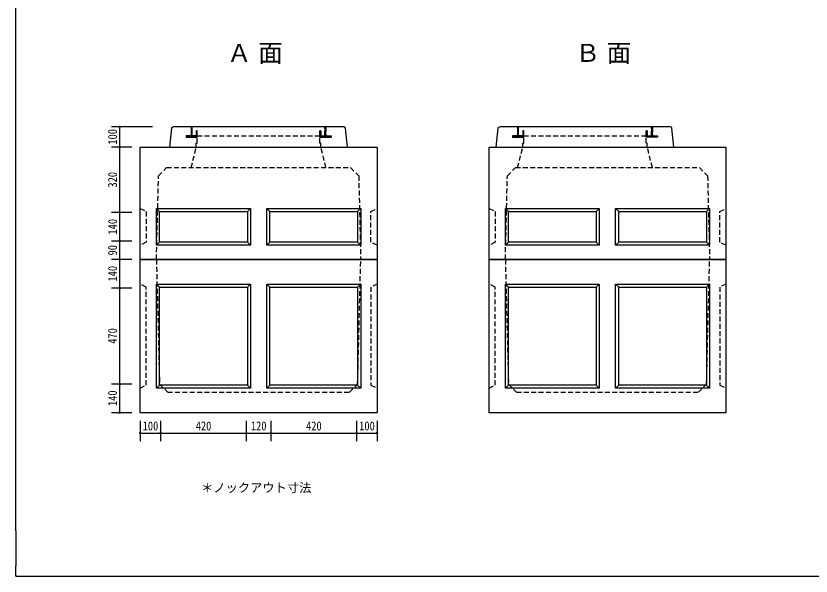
# Model space of a CAD drawing. Units: millimetres, scale not verified. Extents: x -3704 to 3796, y -2790 to 2696.
# Drawn here: x -3704 to 189, y -2790 to -47 of the extents above; entities that cross this region are included whole.
import ezdxf
from ezdxf.enums import TextEntityAlignment as Align

# ---------------------------------------------------------------- set-up
doc = ezdxf.new("R2010")
doc.units = ezdxf.units.MM
doc.header["$LTSCALE"] = 20
doc.linetypes.add('DASHED1', pattern=[1.8, 1.2, -0.6])
doc.layers.add('0-0_レイヤ_1', color=7, linetype='Continuous')
doc.layers.add('0-9_レイヤ10', color=7, linetype='Continuous')
doc.styles.add('HG丸ｺﾞｼｯｸM-PRO', font='')
doc.styles.add('ＭＳ ゴシック', font='')
doc.styles.get('HG丸ｺﾞｼｯｸM-PRO').set_extended_font_data('HG丸ｺﾞｼｯｸM-PRO')
doc.styles.get('ＭＳ ゴシック').set_extended_font_data('MS Gothic')

msp = doc.modelspace()

# ---------------------------------------------------------------- hatches: boundary and pattern name
at = {"layer": '0-9_レイヤ10'}
for points in [[(-3190.12, -590, 1), (-3202.12, -590, 1)], [(-3190.12, -690, 1), (-3202.12, -690, 1)], [(-3190.12, -1010, 1), (-3202.12, -1010, 1)], [(-3190.12, -1150, 1), (-3202.12, -1150, 1)], [(-3190.12, -1240, 1), (-3202.12, -1240, 1)], [(-3190.12, -1380, 1), (-3202.12, -1380, 1)], [(-3190.12, -1850, 1), (-3202.12, -1850, 1)], [(-3190.12, -1990, 1), (-3202.12, -1990, 1)], [(-3090.12, -2090, 1), (-3102.12, -2090, 1)], [(-2990.12, -2090, 1), (-3002.12, -2090, 1)], [(-2570.12, -2090, 1), (-2582.12, -2090, 1)], [(-2450.12, -2090, 1), (-2462.12, -2090, 1)], [(-2030.12, -2090, 1), (-2042.12, -2090, 1)], [(-1930.12, -2090, 1), (-1942.12, -2090, 1)]]:
    msp.add_hatch(color=256, dxfattribs=at).paths.add_polyline_path(points)

# ---------------------------------------------------------------- linework, layer by layer
at = {"layer": '0-0_レイヤ_1'}
for p, q in [((-3704.12, -2568.82), (-3704.12, 2646.47)), ((-2951.12, -690), (-2941.12, -597.5)), ((-2098.62, -590), (-2933.62, -590)), ((-2846.12, -590), (-2846.12, -635)), ((-2841.12, -590), (-2846.12, -590)), ((-2846.12, -592), (-2841.12, -592)), ((-2846.12, -594), (-2841.12, -594)), ((-2846.12, -596), (-2841.12, -596)), ((-2846.12, -598), (-2841.12, -598)), ((-2846.12, -600), (-2841.12, -600)), ((-2846.12, -602), (-2841.12, -602)), ((-2846.12, -604), (-2841.12, -604)), ((-2846.12, -606), (-2841.12, -606)), ((-2846.12, -608), (-2841.12, -608)), ((-2846.12, -610), (-2841.12, -610)), ((-2846.12, -612), (-2841.12, -612)), ((-2846.12, -614), (-2841.12, -614)), ((-2846.12, -616), (-2841.12, -616)), ((-2846.12, -618), (-2841.12, -618)), ((-2846.12, -620), (-2841.12, -620)), ((-2846.12, -622), (-2841.12, -622)), ((-2841.12, -635), (-2841.12, -590)), ((-2821.12, -610), (-2816.12, -610)), ((-2821.12, -610), (-2821.12, -640)), ((-2816.12, -610), (-2821.12, -610)), ((-2821.12, -612), (-2816.12, -612)), ((-2821.12, -614), (-2816.12, -614)), ((-2821.12, -616), (-2816.12, -616)), ((-2821.12, -618), (-2816.12, -618)), ((-2821.12, -620), (-2816.12, -620)), ((-2821.12, -622), (-2816.12, -622)), ((-2816.12, -640), (-2816.12, -610)), ((-2216.12, -610), (-2216.12, -635)), ((-2211.12, -610), (-2216.12, -610)), ((-2216.12, -612), (-2211.12, -612)), ((-2216.12, -614), (-2211.12, -614)), ((-2216.12, -616), (-2211.12, -616)), ((-2216.12, -618), (-2211.12, -618)), ((-2216.12, -620), (-2211.12, -620)), ((-2216.12, -622), (-2211.12, -622)), ((-2211.12, -635), (-2211.12, -610)), ((-2191.12, -590), (-2191.12, -635)), ((-2186.12, -590), (-2191.12, -590)), ((-2191.12, -592), (-2186.12, -592)), ((-2191.12, -594), (-2186.12, -594)), ((-2191.12, -596), (-2186.12, -596)), ((-2191.12, -598), (-2186.12, -598)), ((-2191.12, -600), (-2186.12, -600)), ((-2191.12, -602), (-2186.12, -602)), ((-2191.12, -604), (-2186.12, -604)), ((-2191.12, -606), (-2186.12, -606)), ((-2191.12, -608), (-2186.12, -608)), ((-2191.12, -610), (-2186.12, -610)), ((-2191.12, -612), (-2186.12, -612)), ((-2191.12, -614), (-2186.12, -614)), ((-2191.12, -616), (-2186.12, -616)), ((-2191.12, -618), (-2186.12, -618)), ((-2191.12, -620), (-2186.12, -620)), ((-2191.12, -622), (-2186.12, -622)), ((-2186.12, -635), (-2186.12, -590)), ((-2081.12, -690), (-2091.12, -597.5)), ((-1353.12, -690), (-1343.12, -597.5)), ((-500.62, -590), (-1335.62, -590)), ((-1248.12, -590), (-1248.12, -635)), ((-1243.12, -590), (-1248.12, -590)), ((-1248.12, -592), (-1243.12, -592)), ((-1248.12, -594), (-1243.12, -594)), ((-1248.12, -596), (-1243.12, -596)), ((-1248.12, -598), (-1243.12, -598)), ((-1248.12, -600), (-1243.12, -600)), ((-1248.12, -602), (-1243.12, -602)), ((-1248.12, -604), (-1243.12, -604)), ((-1248.12, -606), (-1243.12, -606)), ((-1248.12, -608), (-1243.12, -608)), ((-1248.12, -610), (-1243.12, -610)), ((-1248.12, -612), (-1243.12, -612)), ((-1248.12, -614), (-1243.12, -614)), ((-1248.12, -616), (-1243.12, -616)), ((-1248.12, -618), (-1243.12, -618)), ((-1248.12, -620), (-1243.12, -620)), ((-1248.12, -622), (-1243.12, -622)), ((-1243.12, -635), (-1243.12, -590)), ((-1223.12, -610), (-1218.12, -610)), ((-1223.12, -610), (-1223.12, -640)), ((-1218.12, -610), (-1223.12, -610)), ((-1223.12, -612), (-1218.12, -612)), ((-1223.12, -614), (-1218.12, -614)), ((-1223.12, -616), (-1218.12, -616)), ((-1223.12, -618), (-1218.12, -618)), ((-1223.12, -620), (-1218.12, -620)), ((-1223.12, -622), (-1218.12, -622)), ((-1218.12, -640), (-1218.12, -610)), ((-618.12, -610), (-613.12, -610)), ((-618.12, -610), (-618.12, -635)), ((-613.12, -610), (-618.12, -610)), ((-618.12, -612), (-613.12, -612)), ((-618.12, -614), (-613.12, -614)), ((-618.12, -616), (-613.12, -616)), ((-618.12, -618), (-613.12, -618)), ((-618.12, -620), (-613.12, -620)), ((-618.12, -622), (-613.12, -622)), ((-613.12, -635), (-613.12, -610)), ((-593.12, -590), (-593.12, -635)), ((-588.12, -590), (-593.12, -590)), ((-593.12, -592), (-588.12, -592)), ((-593.12, -594), (-588.12, -594)), ((-593.12, -596), (-588.12, -596)), ((-593.12, -598), (-588.12, -598)), ((-593.12, -600), (-588.12, -600)), ((-593.12, -602), (-588.12, -602)), ((-593.12, -604), (-588.12, -604)), ((-593.12, -606), (-588.12, -606)), ((-593.12, -608), (-588.12, -608)), ((-593.12, -610), (-588.12, -610)), ((-593.12, -612), (-588.12, -612)), ((-593.12, -614), (-588.12, -614)), ((-593.12, -616), (-588.12, -616)), ((-593.12, -618), (-588.12, -618)), ((-593.12, -620), (-588.12, -620)), ((-593.12, -622), (-588.12, -622)), ((-588.12, -635), (-588.12, -590)), ((-483.12, -690), (-493.12, -597.5)), ((-2871.12, -635), (-2871.12, -640)), ((-2821.12, -635), (-2871.12, -635)), ((-2871.12, -636), (-2821.12, -636)), ((-2871.12, -638), (-2821.12, -638)), ((-2871.12, -640), (-2821.12, -640)), ((-2871.12, -640), (-2821.12, -640)), ((-2846.12, -624), (-2841.12, -624)), ((-2846.12, -626), (-2841.12, -626)), ((-2846.12, -628), (-2841.12, -628)), ((-2846.12, -630), (-2841.12, -630)), ((-2846.12, -632), (-2841.12, -632)), ((-2846.12, -634), (-2841.12, -634)), ((-2821.12, -624), (-2816.12, -624)), ((-2821.12, -626), (-2816.12, -626)), ((-2821.12, -628), (-2816.12, -628)), ((-2821.12, -630), (-2816.12, -630)), ((-2821.12, -632), (-2816.12, -632)), ((-2821.12, -634), (-2816.12, -634)), ((-2821.12, -636), (-2816.12, -636)), ((-2821.12, -638), (-2816.12, -638)), ((-2821.12, -640), (-2816.12, -640)), ((-2821.12, -640), (-2816.12, -640)), ((-2216.12, -624), (-2211.12, -624)), ((-2216.12, -626), (-2211.12, -626)), ((-2216.12, -628), (-2211.12, -628)), ((-2216.12, -630), (-2211.12, -630)), ((-2216.12, -632), (-2211.12, -632)), ((-2216.12, -634), (-2211.12, -634)), ((-2216.12, -640), (-2216.12, -635)), ((-2216.12, -635), (-2161.12, -635)), ((-2216.12, -635), (-2211.12, -635)), ((-2216.12, -636), (-2161.12, -636)), ((-2216.12, -638), (-2161.12, -638)), ((-2216.12, -640), (-2161.12, -640)), ((-2161.12, -640), (-2216.12, -640)), ((-2191.12, -624), (-2186.12, -624)), ((-2191.12, -626), (-2186.12, -626)), ((-2191.12, -628), (-2186.12, -628)), ((-2191.12, -630), (-2186.12, -630)), ((-2191.12, -632), (-2186.12, -632)), ((-2191.12, -634), (-2186.12, -634)), ((-2191.12, -635), (-2186.12, -635)), ((-2161.12, -635), (-2161.12, -640)), ((-1273.12, -635), (-1273.12, -640)), ((-1223.12, -635), (-1273.12, -635)), ((-1273.12, -636), (-1223.12, -636)), ((-1273.12, -638), (-1223.12, -638)), ((-1273.12, -640), (-1223.12, -640)), ((-1273.12, -640), (-1223.12, -640)), ((-1248.12, -624), (-1243.12, -624)), ((-1248.12, -626), (-1243.12, -626)), ((-1248.12, -628), (-1243.12, -628)), ((-1248.12, -630), (-1243.12, -630)), ((-1248.12, -632), (-1243.12, -632)), ((-1248.12, -634), (-1243.12, -634)), ((-1223.12, -624), (-1218.12, -624)), ((-1223.12, -626), (-1218.12, -626)), ((-1223.12, -628), (-1218.12, -628)), ((-1223.12, -630), (-1218.12, -630)), ((-1223.12, -632), (-1218.12, -632)), ((-1223.12, -634), (-1218.12, -634)), ((-1223.12, -636), (-1218.12, -636)), ((-1223.12, -638), (-1218.12, -638)), ((-1223.12, -640), (-1218.12, -640)), ((-1223.12, -640), (-1218.12, -640)), ((-618.12, -624), (-613.12, -624)), ((-618.12, -626), (-613.12, -626)), ((-618.12, -628), (-613.12, -628)), ((-618.12, -630), (-613.12, -630)), ((-618.12, -632), (-613.12, -632)), ((-618.12, -634), (-613.12, -634)), ((-618.12, -640), (-618.12, -635)), ((-618.12, -635), (-563.12, -635)), ((-618.12, -635), (-613.12, -635)), ((-618.12, -636), (-563.12, -636)), ((-618.12, -638), (-563.12, -638)), ((-563.12, -640), (-618.12, -640)), ((-593.12, -624), (-588.12, -624)), ((-593.12, -626), (-588.12, -626)), ((-593.12, -628), (-588.12, -628)), ((-593.12, -630), (-588.12, -630)), ((-593.12, -632), (-588.12, -632)), ((-593.12, -634), (-588.12, -634)), ((-593.12, -635), (-588.12, -635)), ((-563.12, -635), (-563.12, -640)), ((-2841.12, -690), (-1971.12, -690)), ((-1133.12, -690), (-263.12, -690)), ((-3001.12, -1005), (-3016.12, -990)), ((-2571.12, -1005), (-2556.12, -990)), ((-2476.12, -990), (-2461.12, -1005)), ((-2016.12, -990), (-2031.12, -1005)), ((-1293.12, -1005), (-1308.12, -990)), ((-863.12, -1005), (-848.12, -990)), ((-768.12, -990), (-753.12, -1005)), ((-308.12, -990), (-323.12, -1005)), ((-2556.12, -1170), (-2571.12, -1155)), ((-2016.12, -1170), (-2031.12, -1155)), ((-848.12, -1170), (-863.12, -1155)), ((-308.12, -1170), (-323.12, -1155)), ((-3096.12, -1240), (-1936.12, -1240)), ((-1388.12, -1240), (-228.12, -1240)), ((-3016.12, -1360), (-3001.12, -1375)), ((-2571.12, -1375), (-2556.12, -1360)), ((-2031.12, -1375), (-2016.12, -1360)), ((-1308.12, -1360), (-1293.12, -1375)), ((-863.12, -1375), (-848.12, -1360)), ((-323.12, -1375), (-308.12, -1360)), ((-2476.12, -1870), (-2461.12, -1855)), ((-2016.12, -1870), (-2031.12, -1855)), ((-768.12, -1870), (-753.12, -1855)), ((-308.12, -1870), (-323.12, -1855)), ((-3704.12, -2568.82), (-3704.12, -2740.32)), ((-3704.12, -2790.32), (-3704.12, -2740.32)), ((-3704.12, -2790.32), (-3532.94, -2790.32))]:
    msp.add_line(p, q, dxfattribs=at)
at = {"layer": '0-0_レイヤ_1', "linetype": 'DASHED1'}
for p, q in [((-2846.12, -590), (-2846.12, -635)), ((-2841.12, -590), (-2846.12, -590)), ((-2841.12, -635), (-2841.12, -590)), ((-2821.12, -610), (-2821.12, -635)), ((-2816.12, -610), (-2821.12, -610)), ((-2816.12, -670), (-2816.12, -610)), ((-2216.12, -610), (-2211.12, -610)), ((-2216.12, -670), (-2216.12, -610)), ((-2211.12, -610), (-2211.12, -635)), ((-2191.12, -590), (-2186.12, -590)), ((-2191.12, -635), (-2191.12, -590)), ((-2186.12, -590), (-2186.12, -635)), ((-1248.12, -590), (-1248.12, -635)), ((-1243.12, -590), (-1248.12, -590)), ((-1243.12, -635), (-1243.12, -590)), ((-1223.12, -610), (-1223.12, -635)), ((-1218.12, -610), (-1223.12, -610)), ((-1218.12, -670), (-1218.12, -610)), ((-618.12, -610), (-613.12, -610)), ((-618.12, -670), (-618.12, -610)), ((-613.12, -610), (-613.12, -635)), ((-593.12, -590), (-588.12, -590)), ((-593.12, -635), (-593.12, -590)), ((-588.12, -590), (-588.12, -635)), ((-2871.12, -635), (-2871.12, -640)), ((-2846.12, -635), (-2871.12, -635)), ((-2871.12, -640), (-2816.12, -640)), ((-2821.12, -635), (-2841.12, -635)), ((-2816.12, -635), (-2216.12, -635)), ((-2161.12, -640), (-2216.12, -640)), ((-2211.12, -635), (-2191.12, -635)), ((-2186.12, -635), (-2161.12, -635)), ((-2161.12, -635), (-2161.12, -640)), ((-1273.12, -635), (-1273.12, -640)), ((-1248.12, -635), (-1273.12, -635)), ((-1273.12, -640), (-1218.12, -640)), ((-1223.12, -635), (-1243.12, -635)), ((-1218.12, -635), (-618.12, -635)), ((-563.12, -640), (-618.12, -640)), ((-613.12, -635), (-593.12, -635)), ((-588.12, -635), (-563.12, -635)), ((-563.12, -635), (-563.12, -640)), ((-2846.12, -790), (-2821.12, -690)), ((-2821.12, -670), (-2816.12, -670)), ((-2821.12, -690), (-2821.12, -670)), ((-2211.12, -670), (-2216.12, -670)), ((-2211.12, -690), (-2211.12, -670)), ((-2186.12, -790), (-2211.12, -690)), ((-1248.12, -790), (-1223.12, -690)), ((-1223.12, -670), (-1218.12, -670)), ((-1223.12, -690), (-1223.12, -670)), ((-613.12, -670), (-618.12, -670)), ((-613.12, -690), (-613.12, -670)), ((-588.12, -790), (-613.12, -690))]:
    msp.add_line(p, q, dxfattribs=at)
at = {"layer": '0-0_レイヤ_1'}
for points in [[(-2941.12, -597.5), (-2939.11, -592.18), (-2933.62, -590)], [(-2091.12, -597.5), (-2093.57, -591.85), (-2098.62, -590)], [(-1343.12, -597.5), (-1341.11, -592.18), (-1335.62, -590)], [(-493.12, -597.5), (-495.57, -591.85), (-500.62, -590)], [(-3016.12, -1170), (-3001.12, -1155), (-3001.12, -1005), (-2571.12, -1005), (-2571.12, -1155), (-3001.12, -1155)], [(-2476.12, -1170), (-2476.12, -990), (-2016.12, -990), (-2016.12, -1170), (-2476.12, -1170), (-2461.12, -1155), (-2461.12, -1005), (-2031.12, -1005), (-2031.12, -1155), (-2461.12, -1155)], [(-1308.12, -1170), (-1293.12, -1155), (-1293.12, -1005), (-863.12, -1005), (-863.12, -1155), (-1293.12, -1155)], [(-768.12, -1170), (-768.12, -990), (-308.12, -990), (-308.12, -1170), (-768.12, -1170), (-753.12, -1155), (-753.12, -1005), (-323.12, -1005), (-323.12, -1155), (-753.12, -1155)], [(-3001.12, -1855), (-3016.12, -1870), (-3016.12, -1360), (-2556.12, -1360), (-2556.12, -1870), (-3016.12, -1870)], [(-2476.12, -1360), (-2461.12, -1375), (-2031.12, -1375), (-2031.12, -1855), (-2461.12, -1855), (-2461.12, -1375)], [(-1293.12, -1855), (-1308.12, -1870), (-1308.12, -1360), (-848.12, -1360), (-848.12, -1870), (-1308.12, -1870)], [(-768.12, -1360), (-753.12, -1375), (-323.12, -1375), (-323.12, -1855), (-753.12, -1855), (-753.12, -1375)], [(-2556.12, -1870), (-2571.12, -1855), (-3001.12, -1855), (-3001.12, -1375), (-2571.12, -1375), (-2571.12, -1855)], [(-848.12, -1870), (-863.12, -1855), (-1293.12, -1855), (-1293.12, -1375), (-863.12, -1375), (-863.12, -1855)], [(-3532.94, -2790.32), (3545.88, -2790.32), (3795.88, -2790.32), (3795.88, -2740.32)]]:
    msp.add_lwpolyline(points, dxfattribs=at)
for points in [[(-3096.12, -1240), (-3096.12, -690), (-1936.12, -690), (-1936.12, -1240)], [(-1388.12, -1240), (-1388.12, -690), (-228.12, -690), (-228.12, -1240)], [(-3016.12, -1170), (-3016.12, -990), (-2556.12, -990), (-2556.12, -1170)], [(-1308.12, -1170), (-1308.12, -990), (-848.12, -990), (-848.12, -1170)], [(-1936.12, -1990), (-3096.12, -1990), (-3096.12, -1240), (-1936.12, -1240)], [(-228.12, -1990), (-1388.12, -1990), (-1388.12, -1240), (-228.12, -1240)], [(-2476.12, -1360), (-2016.12, -1360), (-2016.12, -1870), (-2476.12, -1870)], [(-768.12, -1360), (-308.12, -1360), (-308.12, -1870), (-768.12, -1870)]]:
    msp.add_lwpolyline(points, close=True, dxfattribs=at)
at = {"layer": '0-0_レイヤ_1', "linetype": 'DASHED1'}
for points in [[(-3016.12, -1240), (-3006.12, -830), (-2966.12, -790), (-2066.12, -790), (-2026.12, -830), (-2016.12, -1240)], [(-1308.12, -1240), (-1298.12, -830), (-1258.12, -790), (-358.12, -790), (-318.12, -830), (-308.12, -1240)], [(-3096.12, -990), (-3066.12, -1005), (-3066.12, -1155), (-3096.12, -1170)], [(-1936.12, -1170), (-1966.12, -1155), (-1966.12, -1005), (-1936.12, -990)], [(-1388.12, -990), (-1358.12, -1005), (-1358.12, -1155), (-1388.12, -1170)], [(-228.12, -1170), (-258.12, -1155), (-258.12, -1005), (-228.12, -990)], [(-3016.12, -1240), (-3001.12, -1850), (-2961.12, -1890), (-2071.12, -1890), (-2031.12, -1850), (-2016.12, -1240)], [(-1308.12, -1240), (-1293.12, -1850), (-1253.12, -1890), (-363.12, -1890), (-323.12, -1850), (-308.12, -1240)], [(-3096.12, -1870), (-3066.12, -1855), (-3066.12, -1375), (-3096.12, -1360)], [(-1936.12, -1360), (-1966.12, -1375), (-1966.12, -1855), (-1936.12, -1870)], [(-1388.12, -1870), (-1358.12, -1855), (-1358.12, -1375), (-1388.12, -1360)], [(-228.12, -1360), (-258.12, -1375), (-258.12, -1855), (-228.12, -1870)]]:
    msp.add_lwpolyline(points, dxfattribs=at)
at = {"layer": '0-9_レイヤ10'}
for p, q in [((-3036.12, -590), (-3236.12, -590)), ((-3196.12, -690), (-3196.12, -590)), ((-3136.12, -690), (-3236.12, -690)), ((-3196.12, -1010), (-3196.12, -690)), ((-3136.12, -1010), (-3236.12, -1010)), ((-3196.12, -1150), (-3196.12, -1010)), ((-3136.12, -1150), (-3236.12, -1150)), ((-3196.12, -1240), (-3196.12, -1150)), ((-3136.12, -1240), (-3236.12, -1240)), ((-3196.12, -1380), (-3196.12, -1240)), ((-3136.12, -1380), (-3236.12, -1380)), ((-3196.12, -1850), (-3196.12, -1380)), ((-3136.12, -1850), (-3236.12, -1850)), ((-3196.12, -1990), (-3196.12, -1850)), ((-3136.12, -1990), (-3236.12, -1990)), ((-3096.12, -2030), (-3096.12, -2130)), ((-2996.12, -2030), (-2996.12, -2130)), ((-2576.12, -2030), (-2576.12, -2130)), ((-2456.12, -2030), (-2456.12, -2130)), ((-2036.12, -2030), (-2036.12, -2130)), ((-1936.12, -2030), (-1936.12, -2130)), ((-3096.12, -2090), (-2996.12, -2090)), ((-2996.12, -2090), (-2576.12, -2090)), ((-2576.12, -2090), (-2456.12, -2090)), ((-2456.12, -2090), (-2036.12, -2090)), ((-2036.12, -2090), (-1936.12, -2090))]:
    msp.add_line(p, q, dxfattribs=at)

# ---------------------------------------------------------------- texts
at = {"layer": '0-0_レイヤ_1', "style": 'HG丸ｺﾞｼｯｸM-PRO'}
for s, p in [('Ａ 面', (-2670.67, -298.5)), ('Ｂ 面', (-964.65, -298.5))]:
    msp.add_text(s, height=87.98, dxfattribs=at).set_placement(p, align=Align.BOTTOM_LEFT)
at = {"layer": '0-9_レイヤ10', "style": 'ＭＳ ゴシック', "width": 0.85}
for s, p in [('100', (-3196.12, -677.5)), ('320', (-3196.12, -887.5)), ('140', (-3196.12, -1117.5)), ('90', (-3196.12, -1220)), ('140', (-3196.12, -1347.5)), ('470', (-3196.12, -1652.5)), ('140', (-3196.12, -1957.5))]:
    msp.add_text(s, height=43.99, rotation=90, dxfattribs=at).set_placement(p, align=Align.BOTTOM_LEFT)
for s, p in [('100', (-3083.62, -2090)), ('420', (-2823.62, -2090)), ('120', (-2553.62, -2090)), ('420', (-2283.62, -2090)), ('100', (-2023.62, -2090))]:
    msp.add_text(s, height=43.99, dxfattribs=at).set_placement(p, align=Align.BOTTOM_LEFT)
at = {"layer": '0-9_レイヤ10', "style": 'HG丸ｺﾞｼｯｸM-PRO'}
msp.add_text('＊ノックアウト寸法', height=43.99, dxfattribs=at).set_placement((-2797.61, -2392.57), align=Align.BOTTOM_LEFT)

doc.saveas('drawing.dxf')
